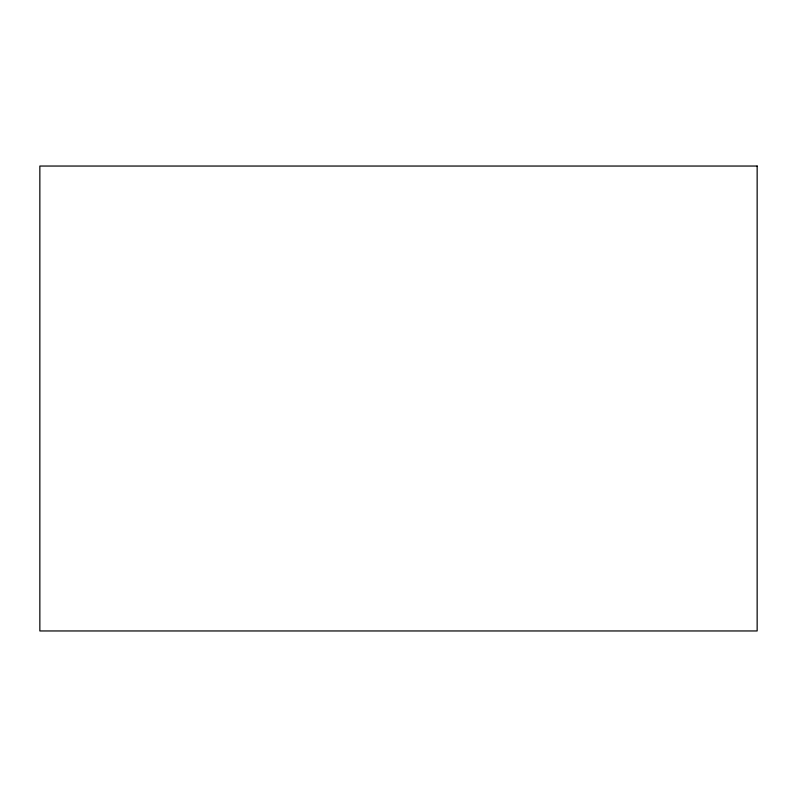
<?xml version="1.0" encoding="UTF-8"?>
<svg xmlns="http://www.w3.org/2000/svg" width="797" height="797" viewBox="0 0 797 797"><rect width="100%" height="100%" fill="white"/><g stroke="black" fill="none" stroke-linecap="round" stroke-linejoin="round"><path stroke-width="1.2" d="M757.15 166.045L39.85 166.045L39.85 630.955L757.15 630.955L757.15 166.045"/></g></svg>
